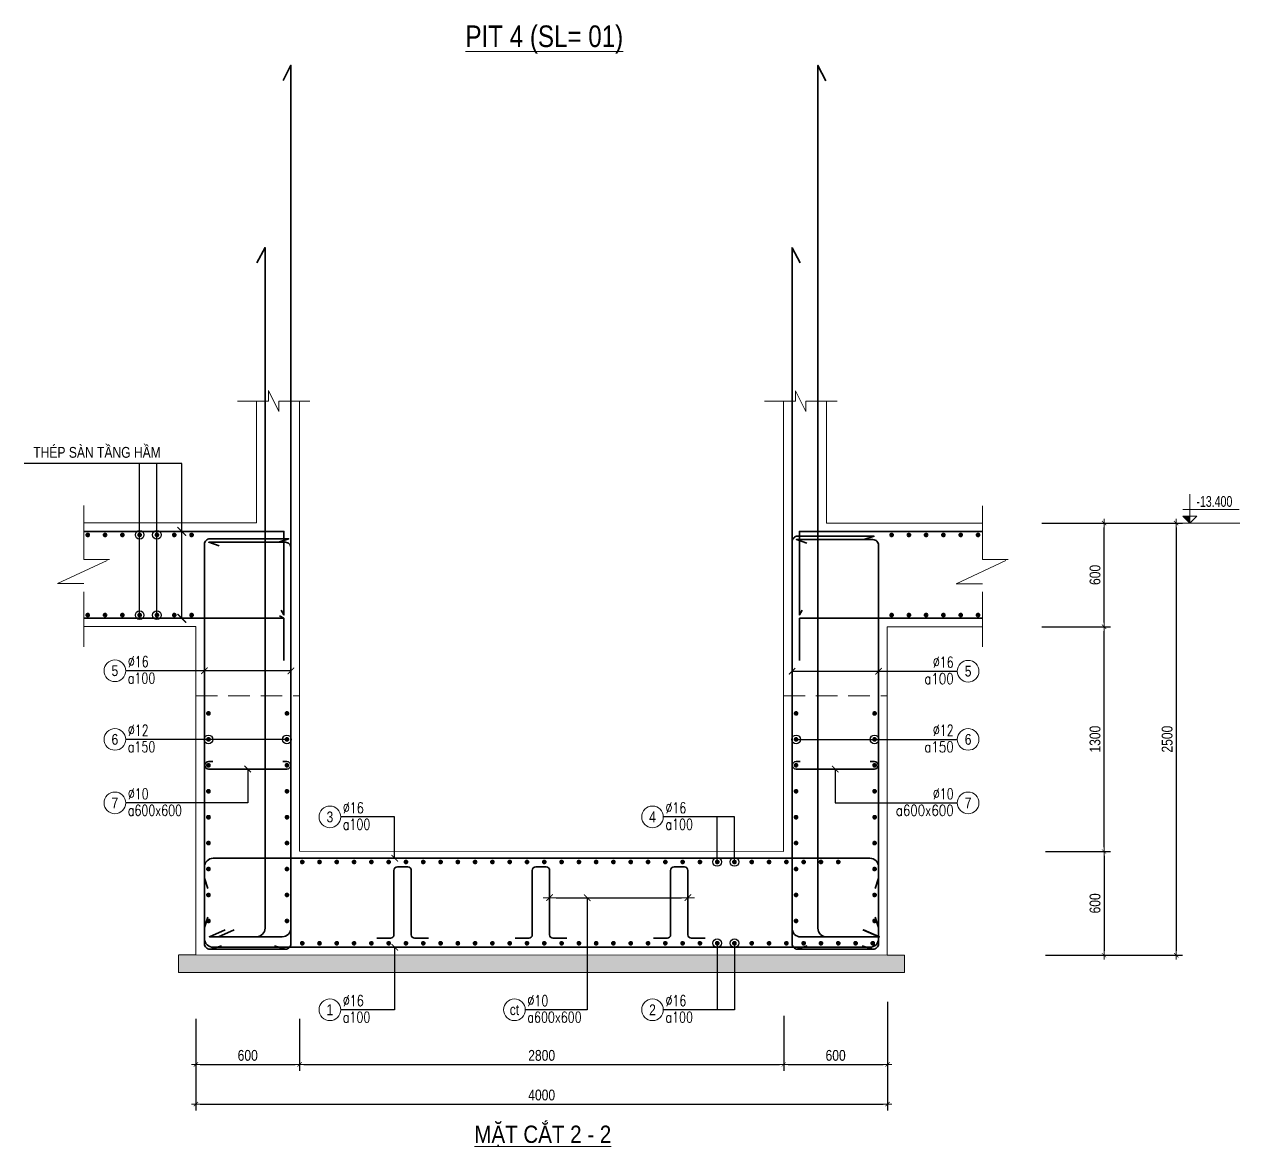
# Model space of a CAD drawing. Header units: millimetres. Extents: x -134772 to 84392, y -129535 to 67259.
# Drawn here: x 33455 to 40484, y 20740 to 27232 of the extents above; entities that cross this region are included whole.
import ezdxf
from ezdxf.enums import TextEntityAlignment as Align

# ---------------------------------------------------------------- set-up
doc = ezdxf.new("R2010")
doc.units = ezdxf.units.MM
doc.header["$MEASUREMENT"] = 0
doc.linetypes.add('DASHED2', pattern=[0.375, 0.25, -0.125])
doc.linetypes.add('HIDDEN2', pattern=[4.7625, 3.175, -1.5875])
doc.layers.get('Defpoints').update_dxf_attribs({"color": 252})
for name, color, linetype, lineweight in [('$0$NDC_S_THIN LINE', 7, 'Continuous', 20), ('NDC_S_CONTINUOUS', 3, 'Continuous', 20), ('NDC_S_DIM', 1, 'Continuous', 9), ('NDC_S_HATCH MATERIAL', 8, 'Continuous', 13), ('NDC_S_HIDDEN', 8, 'HIDDEN2', 13), ('NDC_S_LEADER', 1, 'Continuous', 9), ('NDC_S_OPENING', 9, 'DASHED2', 13), ('NDC_S_REBAR', 4, 'Continuous', 35), ('NDC_S_VN TEXT', 7, 'Continuous', 9)]:
    doc.layers.add(name, color=color, linetype=linetype, lineweight=lineweight)
doc.styles.add('ARIAL', font='arial.ttf', dxfattribs={"width": 0.8})
doc.styles.add('NDC_ARIAL', font='arial.ttf', dxfattribs={"width": 0.8})
doc.styles.add('NDC_DIM', font='', dxfattribs={"width": 0.75})
doc.styles.add('NDC_ROMANS', font='romans.shx', dxfattribs={"width": 0.8})
doc.styles.get('NDC_DIM').set_extended_font_data('Dotum')
doc.dimstyles.new('NDC_1-25', dxfattribs={"dimscale": 25, "dimtxt": 2.5, "dimasz": 1, "dimexe": 1.5, "dimexo": 0, "dimgap": 0.8, "dimtad": 1, "dimdec": 0, "dimdsep": 46, "dimtxsty": 'NDC_ARIAL', "dimblk": 'DIMMARK', "dimcen": 49999.938995, "dimdle": 1.5, "dimclrd": 1, "dimclre": 1, "dimclrt": 3, "dimadec": 0, "dimazin": 0, "dimtfac": 1, "dimtdec": 0, "dimtix": 1, "dimtmove": 2, "dimatfit": 3, "dimfxl": 1, "dimarcsym": 0})
doc.dimstyles.new('NDC_dim_25', dxfattribs={"dimscale": 25, "dimtxt": 2.5, "dimasz": 1.5, "dimexe": 1.5, "dimexo": 0, "dimgap": 1, "dimtad": 1, "dimdec": 0, "dimzin": 0, "dimdsep": 46, "dimtxsty": 'ARIAL', "dimblk": 'DIMMARK', "dimcen": 0.09, "dimdle": 1.2, "dimclrd": 1, "dimclre": 1, "dimclrt": 3, "dimadec": 0, "dimazin": 0, "dimtfac": 1, "dimtdec": 0, "dimtix": 1, "dimtofl": 0, "dimtmove": 0, "dimatfit": 3, "dimfxl": 3.75, "dimfxlon": 1, "dimtolj": 1, "dimtzin": 0, "dimarcsym": 0})
doc.dimstyles.new('NDC_dim_50', dxfattribs={"dimscale": 50, "dimtxt": 2.5, "dimasz": 1.5, "dimexe": 1.5, "dimexo": 0, "dimgap": 1, "dimtad": 1, "dimdec": 0, "dimzin": 0, "dimdsep": 46, "dimtxsty": 'ARIAL', "dimblk": 'DIMMARK', "dimcen": 0.09, "dimdle": 1.2, "dimclrd": 1, "dimclre": 1, "dimclrt": 3, "dimadec": 0, "dimazin": 0, "dimtfac": 1, "dimtdec": 0, "dimtix": 1, "dimtofl": 0, "dimtmove": 0, "dimatfit": 3, "dimfxl": 6, "dimtolj": 1, "dimtzin": 0, "dimarcsym": 0})

# ---------------------------------------------------------------- blocks, each defined once
blk = doc.blocks.new('DIMMARK')
at = {"layer": 'NDC_S_DIM', "color": 1}
blk.add_line((-1.5, 0), (1, 0), dxfattribs=at)
at = {"layer": 'NDC_S_DIM', "color": 2, "const_width": 0.15}
blk.add_lwpolyline([(-0.5, -0.5), (0.5, 0.5)], dxfattribs=at)
blk = doc.blocks.new('*D511')
at = {"layer": 'Defpoints', "color": 0, "transparency": 16777216}
for p in [(34446.9, 21480.2), (35046.9, 21480.2), (35046.9, 21215.9)]:
    blk.add_point(p, dxfattribs=at)
at = {"layer": 'NDC_S_DIM', "color": 1, "lineweight": -2, "transparency": 16777216}
for p, q in [((34446.9, 21480.2), (34446.9, 21178.4)), ((35046.9, 21480.2), (35046.9, 21178.4)), ((34471.9, 21215.9), (35021.9, 21215.9))]:
    blk.add_line(p, q, dxfattribs=at)
at = {"layer": 'NDC_S_DIM', "color": 1, "lineweight": -2, "transparency": 16777216, "xscale": 25, "yscale": 25, "zscale": 25, "rotation": 180}
blk.add_blockref('DIMMARK', (34446.9, 21215.9), dxfattribs=at)
at = {"layer": 'NDC_S_DIM', "color": 1, "lineweight": -2, "transparency": 16777216, "xscale": 25, "yscale": 25, "zscale": 25}
blk.add_blockref('DIMMARK', (35046.9, 21215.9), dxfattribs=at)
at = {"layer": 'NDC_S_DIM', "color": 3, "transparency": 16777216, "insert": (34746.9, 21267.9), "char_height": 62.5, "attachment_point": 5, "style": 'NDC_ARIAL'}
blk.add_mtext('600', dxfattribs=at)
blk = doc.blocks.new('*D512')
at = {"layer": 'Defpoints', "color": 0, "transparency": 16777216}
for p in [(35046.9, 21480.2), (37846.9, 21497.3), (37846.9, 21215.9)]:
    blk.add_point(p, dxfattribs=at)
at = {"layer": 'NDC_S_DIM', "color": 1, "lineweight": -2, "transparency": 16777216}
for p, q in [((35046.9, 21480.2), (35046.9, 21178.4)), ((37846.9, 21497.3), (37846.9, 21178.4)), ((35071.9, 21215.9), (37821.9, 21215.9))]:
    blk.add_line(p, q, dxfattribs=at)
at = {"layer": 'NDC_S_DIM', "color": 1, "lineweight": -2, "transparency": 16777216, "xscale": 25, "yscale": 25, "zscale": 25, "rotation": 180}
blk.add_blockref('DIMMARK', (35046.9, 21215.9), dxfattribs=at)
at = {"layer": 'NDC_S_DIM', "color": 1, "lineweight": -2, "transparency": 16777216, "xscale": 25, "yscale": 25, "zscale": 25}
blk.add_blockref('DIMMARK', (37846.9, 21215.9), dxfattribs=at)
at = {"layer": 'NDC_S_DIM', "color": 3, "transparency": 16777216, "insert": (36446.9, 21267.9), "char_height": 62.5, "attachment_point": 5, "style": 'NDC_ARIAL'}
blk.add_mtext('2800', dxfattribs=at)
blk = doc.blocks.new('*D513')
at = {"layer": 'Defpoints', "color": 0, "transparency": 16777216}
for p in [(38446.9, 21577.3), (37846.9, 21497.3), (38446.9, 21215.9)]:
    blk.add_point(p, dxfattribs=at)
at = {"layer": 'NDC_S_DIM', "color": 1, "lineweight": -2, "transparency": 16777216}
for p, q in [((38446.9, 21577.3), (38446.9, 21178.4)), ((37846.9, 21497.3), (37846.9, 21178.4)), ((37871.9, 21215.9), (38421.9, 21215.9))]:
    blk.add_line(p, q, dxfattribs=at)
at = {"layer": 'NDC_S_DIM', "color": 1, "lineweight": -2, "transparency": 16777216, "xscale": 25, "yscale": 25, "zscale": 25, "rotation": 180}
blk.add_blockref('DIMMARK', (37846.9, 21215.9), dxfattribs=at)
at = {"layer": 'NDC_S_DIM', "color": 1, "lineweight": -2, "transparency": 16777216, "xscale": 25, "yscale": 25, "zscale": 25}
blk.add_blockref('DIMMARK', (38446.9, 21215.9), dxfattribs=at)
at = {"layer": 'NDC_S_DIM', "color": 3, "transparency": 16777216, "insert": (38146.9, 21267.9), "char_height": 62.5, "attachment_point": 5, "style": 'NDC_ARIAL'}
blk.add_mtext('600', dxfattribs=at)
blk = doc.blocks.new('*D514')
at = {"layer": 'Defpoints', "color": 0, "transparency": 16777216}
for p in [(38446.9, 21577.3), (34446.9, 21480.2), (38446.9, 20986.8)]:
    blk.add_point(p, dxfattribs=at)
at = {"layer": 'NDC_S_DIM', "color": 1, "lineweight": -2, "transparency": 16777216}
for p, q in [((38446.9, 21577.3), (38446.9, 20949.3)), ((34446.9, 21480.2), (34446.9, 20949.3)), ((34471.9, 20986.8), (38421.9, 20986.8))]:
    blk.add_line(p, q, dxfattribs=at)
at = {"layer": 'NDC_S_DIM', "color": 1, "lineweight": -2, "transparency": 16777216, "xscale": 25, "yscale": 25, "zscale": 25, "rotation": 180}
blk.add_blockref('DIMMARK', (34446.9, 20986.8), dxfattribs=at)
at = {"layer": 'NDC_S_DIM', "color": 1, "lineweight": -2, "transparency": 16777216, "xscale": 25, "yscale": 25, "zscale": 25}
blk.add_blockref('DIMMARK', (38446.9, 20986.8), dxfattribs=at)
at = {"layer": 'NDC_S_DIM', "color": 3, "transparency": 16777216, "insert": (36446.9, 21038.7), "char_height": 62.5, "attachment_point": 5, "style": 'NDC_ARIAL'}
blk.add_mtext('4000', dxfattribs=at)
blk = doc.blocks.new('*D515')
at = {"layer": 'Defpoints', "color": 0, "transparency": 16777216}
for p in [(39360.1, 22447.5), (39360.1, 21847.5), (39699.2, 21847.5)]:
    blk.add_point(p, dxfattribs=at)
at = {"layer": 'NDC_S_DIM', "color": 1, "lineweight": -2, "transparency": 16777216}
for p, q in [((39360.1, 22447.5), (39736.7, 22447.5)), ((39699.2, 22422.5), (39699.2, 21872.5)), ((39360.1, 21847.5), (39736.7, 21847.5))]:
    blk.add_line(p, q, dxfattribs=at)
at = {"layer": 'NDC_S_DIM', "color": 1, "lineweight": -2, "transparency": 16777216, "xscale": 25, "yscale": 25, "zscale": 25}
for p, rotation in [((39699.2, 22447.5), 90), ((39699.2, 21847.5), 270)]:
    blk.add_blockref('DIMMARK', p, dxfattribs=dict(at, rotation=rotation))
at = {"layer": 'NDC_S_DIM', "color": 3, "transparency": 16777216, "insert": (39647.3, 22147.5), "char_height": 62.5, "attachment_point": 5, "rotation": 90, "style": 'NDC_ARIAL'}
blk.add_mtext('600', dxfattribs=at)
blk = doc.blocks.new('*D516')
at = {"layer": 'Defpoints', "color": 0, "transparency": 16777216}
for p in [(39338.9, 23747.5), (39699.2, 23747.5), (39360.1, 22447.5)]:
    blk.add_point(p, dxfattribs=at)
at = {"layer": 'NDC_S_DIM', "color": 1, "lineweight": -2, "transparency": 16777216}
for p, q in [((39338.9, 23747.5), (39736.7, 23747.5)), ((39699.2, 22472.5), (39699.2, 23722.5)), ((39360.1, 22447.5), (39736.7, 22447.5))]:
    blk.add_line(p, q, dxfattribs=at)
at = {"layer": 'NDC_S_DIM', "color": 1, "lineweight": -2, "transparency": 16777216, "xscale": 25, "yscale": 25, "zscale": 25}
for p, rotation in [((39699.2, 23747.5), 90), ((39699.2, 22447.5), 270)]:
    blk.add_blockref('DIMMARK', p, dxfattribs=dict(at, rotation=rotation))
at = {"layer": 'NDC_S_DIM', "color": 3, "transparency": 16777216, "insert": (39647.3, 23097.5), "char_height": 62.5, "attachment_point": 5, "rotation": 90, "style": 'NDC_ARIAL'}
blk.add_mtext('1300', dxfattribs=at)
blk = doc.blocks.new('*D517')
at = {"layer": 'Defpoints', "color": 0, "transparency": 16777216}
for p in [(39338.9, 24347.5), (39699.2, 24347.5), (39338.9, 23747.5)]:
    blk.add_point(p, dxfattribs=at)
at = {"layer": 'NDC_S_DIM', "color": 1, "lineweight": -2, "transparency": 16777216}
for p, q in [((39338.9, 24347.5), (39736.7, 24347.5)), ((39699.2, 23772.5), (39699.2, 24322.5)), ((39338.9, 23747.5), (39736.7, 23747.5))]:
    blk.add_line(p, q, dxfattribs=at)
at = {"layer": 'NDC_S_DIM', "color": 1, "lineweight": -2, "transparency": 16777216, "xscale": 25, "yscale": 25, "zscale": 25}
for p, rotation in [((39699.2, 24347.5), 90), ((39699.2, 23747.5), 270)]:
    blk.add_blockref('DIMMARK', p, dxfattribs=dict(at, rotation=rotation))
at = {"layer": 'NDC_S_DIM', "color": 3, "transparency": 16777216, "insert": (39647.3, 24047.5), "char_height": 62.5, "attachment_point": 5, "rotation": 90, "style": 'NDC_ARIAL'}
blk.add_mtext('600', dxfattribs=at)
blk = doc.blocks.new('*D518')
at = {"layer": 'Defpoints', "color": 0, "transparency": 16777216}
for p in [(39338.9, 24347.5), (39360.1, 21847.5), (40116.2, 21847.5)]:
    blk.add_point(p, dxfattribs=at)
at = {"layer": 'NDC_S_DIM', "color": 1, "lineweight": -2, "transparency": 16777216}
for p, q in [((39338.9, 24347.5), (40153.7, 24347.5)), ((40116.2, 24322.5), (40116.2, 21872.5)), ((39360.1, 21847.5), (40153.7, 21847.5))]:
    blk.add_line(p, q, dxfattribs=at)
at = {"layer": 'NDC_S_DIM', "color": 1, "lineweight": -2, "transparency": 16777216, "xscale": 25, "yscale": 25, "zscale": 25}
for p, rotation in [((40116.2, 24347.5), 90), ((40116.2, 21847.5), 270)]:
    blk.add_blockref('DIMMARK', p, dxfattribs=dict(at, rotation=rotation))
at = {"layer": 'NDC_S_DIM', "color": 3, "transparency": 16777216, "insert": (40064.3, 23097.5), "char_height": 62.5, "attachment_point": 5, "rotation": 90, "style": 'NDC_ARIAL'}
blk.add_mtext('2500', dxfattribs=at)
blk = doc.blocks.new('kata_block_TD')
at = {"color": 6, "linetype": 'ByBlock', "lineweight": -2, "style": 'ARIAL', "width": 0.8}
blk.add_attdef('SECTDET2', text='', height=5, dxfattribs=at).set_placement((0, 7.97), align=Align.CENTER)
at = {"color": 0, "linetype": 'ByBlock', "lineweight": -2, "style": 'ARIAL', "width": 0.8}
blk.add_attdef('SECTDET1', text='', height=5, dxfattribs=at).set_placement((0, 1.47), align=Align.CENTER)
at = {"color": 3, "lineweight": 25, "style": 'ARIAL', "width": 0.8}
blk.add_attdef('SSCALE', text='', height=2.5, dxfattribs=at).set_placement((0, -4), align=Align.CENTER)
blk = doc.blocks.new('CD')
blk.add_hatch(color=2).paths.add_polyline_path([(0, 160), (-161, 160), (0, 0)])
at = {"ltscale": 50}
h = blk.add_hatch(dxfattribs=at)
h.set_pattern_fill('ANSI31', color=8, scale=140.625054, style=0)
h.set_pattern_definition([(45, (6e-10, 0), (-315.7, 315.7), [])])
h.paths.add_polyline_path([(0, 160), (0, 0), (161, 160)])
at = {"color": 8, "ltscale": 50}
for p, q in [((-159, 314), (1147, 314)), ((1156, 0), (-164, 0))]:
    blk.add_line(p, q, dxfattribs=at)
for points in [[(0, 669), (0, 0)], [(0, 0), (-161, 160), (0, 160)], [(0, 0), (161, 160), (0, 160)]]:
    blk.add_lwpolyline(points, dxfattribs=at)
at = {"color": 3, "style": 'NDC_ARIAL', "width": 0.7}
blk.add_attdef('COT', (154, 375), '', height=250, dxfattribs=at)
blk = doc.blocks.new('kata_block_THEP')
at = {"layer": 'NDC_S_REBAR', "color": 0}
for p, q in [((-0.5, 0), (0.5, 0)), ((-0.35, 0.35), (0.35, -0.35)), ((0.35, 0.35), (-0.35, -0.35)), ((0, 0.5), (0, -0.5))]:
    blk.add_line(p, q, dxfattribs=at)
at = {"layer": 'NDC_S_REBAR', "color": 0, "const_width": 0.0833}
blk.add_lwpolyline([(-0.5, 0, 1), (0.5, 0, 1), (-0.5, 0, 1)], format="xyb", dxfattribs=at)
blk = doc.blocks.new('*U287')
at = {"layer": 'NDC_S_REBAR', "xscale": 25, "yscale": 25, "zscale": 25}
blk.add_blockref('kata_block_THEP', (0, 0), dxfattribs=at)
blk = doc.blocks.new('*U615')
at = {"layer": 'NDC_S_CONTINUOUS', "color": 0, "linetype": 'ByBlock', "lineweight": -2, "transparency": 16777216, "xscale": -1, "rotation": 270}
for p in [(0, 231.7), (0, -231.7)]:
    blk.add_blockref('*U287', p, dxfattribs=at)
blk = doc.blocks.new('*U616')
at = {"layer": 'NDC_S_DIM', "color": 0, "linetype": 'ByBlock', "lineweight": -2, "transparency": 16777216}
for p in [(-600, 0), (-500, 0), (-400, 0), (-300, 0), (-200, 0), (-100, 0), (0, 0)]:
    blk.add_blockref('*U615', p, dxfattribs=at)
blk = doc.blocks.new('*U611')
at = {"layer": 'NDC_S_CONTINUOUS', "color": 0, "linetype": 'ByBlock', "lineweight": -2, "transparency": 16777216, "xscale": -1, "rotation": 270}
blk.add_blockref('*U287', (0, 0), dxfattribs=at)
blk = doc.blocks.new('*U612')
at = {"layer": 'NDC_S_DIM', "color": 0, "linetype": 'ByBlock', "lineweight": -2, "transparency": 16777216}
for p in [(0, 1200), (0, 1050), (0, 900), (0, 750), (0, 600), (0, 450), (0, 300), (0, 150), (0, 0)]:
    blk.add_blockref('*U611', p, dxfattribs=at)
blk = doc.blocks.new('*U613')
at = {"layer": 'NDC_S_CONTINUOUS', "color": 0, "linetype": 'ByBlock', "lineweight": -2, "transparency": 16777216, "xscale": -1, "rotation": 270}
blk.add_blockref('*U287', (0, 0), dxfattribs=at)
blk = doc.blocks.new('*U614')
at = {"layer": 'NDC_S_DIM', "color": 0, "linetype": 'ByBlock', "lineweight": -2, "transparency": 16777216}
for p in [(0, 1200), (0, 1050), (0, 900), (0, 750), (0, 600), (0, 450), (0, 300), (0, 150), (0, 0)]:
    blk.add_blockref('*U613', p, dxfattribs=at)
blk = doc.blocks.new('*U632')
blk.add_circle((-2.5, 0), 2.5)
at = {"layer": 'NDC_S_VN TEXT', "color": 3, "style": 'NDC_ROMANS', "width": 0.75}
for tag, p in [('DK1', (0.5, 0.85)), ('KC1', (0.5, -2.97))]:
    blk.add_attdef(tag, p, '', height=2.5, dxfattribs=at)
at = {"layer": 'NDC_S_VN TEXT', "color": 7, "style": 'ARIAL', "width": 0.8}
blk.add_attdef('SH2', text='', height=2.5, dxfattribs=at).set_placement((-2.5, 0), align=Align.MIDDLE)
blk = doc.blocks.new('*U617')
at = {"layer": 'NDC_S_CONTINUOUS', "color": 0, "linetype": 'ByBlock', "lineweight": -2, "transparency": 16777216, "xscale": -1, "rotation": 270}
for p in [(0, 231.7), (0, -231.7)]:
    blk.add_blockref('*U287', p, dxfattribs=at)
blk = doc.blocks.new('*U618')
at = {"layer": 'NDC_S_DIM', "color": 0, "linetype": 'ByBlock', "lineweight": -2, "transparency": 16777216}
for p in [(-500, 0), (-400, 0), (-300, 0), (-200, 0), (-100, 0), (0, 0)]:
    blk.add_blockref('*U617', p, dxfattribs=at)
blk = doc.blocks.new('*U621')
at = {"layer": 'NDC_S_CONTINUOUS', "color": 0, "linetype": 'ByBlock', "lineweight": -2, "transparency": 16777216, "xscale": -1, "rotation": 270}
blk.add_blockref('*U287', (0, 0), dxfattribs=at)
blk = doc.blocks.new('*U622')
at = {"layer": 'NDC_S_DIM', "color": 0, "linetype": 'ByBlock', "lineweight": -2, "transparency": 16777216}
for p in [(0, 1200), (0, 1050), (0, 900), (0, 750), (0, 600), (0, 450), (0, 300), (0, 150), (0, 0)]:
    blk.add_blockref('*U621', p, dxfattribs=at)
blk = doc.blocks.new('*U619')
at = {"layer": 'NDC_S_CONTINUOUS', "color": 0, "linetype": 'ByBlock', "lineweight": -2, "transparency": 16777216, "xscale": -1, "rotation": 270}
blk.add_blockref('*U287', (0, 0), dxfattribs=at)
blk = doc.blocks.new('*U620')
at = {"layer": 'NDC_S_DIM', "color": 0, "linetype": 'ByBlock', "lineweight": -2, "transparency": 16777216}
for p in [(0, 1200), (0, 1050), (0, 900), (0, 750), (0, 600), (0, 450), (0, 300), (0, 150), (0, 0)]:
    blk.add_blockref('*U619', p, dxfattribs=at)
blk = doc.blocks.new('*U633')
blk.add_circle((2.5, 0), 2.5)
at = {"layer": 'NDC_S_VN TEXT', "color": 3, "style": 'NDC_ROMANS'}
for tag, width, p in [('DK2', 0.75, (-0.85, 0.85)), ('KC2', 0.8, (-0.85, -2.97))]:
    blk.add_attdef(tag, text='', height=2.5, dxfattribs=dict(at, width=width)).set_placement(p, align=Align.RIGHT)
at = {"layer": 'NDC_S_VN TEXT', "color": 7, "style": 'ARIAL', "width": 0.8}
blk.add_attdef('SH3', text='', height=2.5, dxfattribs=at).set_placement((2.5, 0), align=Align.MIDDLE)
blk = doc.blocks.new('*U277')
at = {"layer": 'NDC_S_REBAR', "xscale": 25, "yscale": 25, "zscale": 25}
blk.add_blockref('kata_block_THEP', (0, 0), dxfattribs=at)
blk = doc.blocks.new('*U627')
at = {"layer": 'NDC_S_CONTINUOUS', "color": 0, "linetype": 'ByBlock', "lineweight": -2, "transparency": 16777216, "xscale": -1, "rotation": 180}
blk.add_blockref('*U277', (0, 0), dxfattribs=at)
blk = doc.blocks.new('*U628')
at = {"layer": 'NDC_S_DIM', "color": 0, "linetype": 'ByBlock', "lineweight": -2, "transparency": 16777216}
for p in [(0, 0), (100, 0), (200, 0), (300, 0), (400, 0), (500, 0), (600, 0), (700, 0), (800, 0), (900, 0), (1000, 0), (1100, 0), (1200, 0), (1300, 0), (1400, 0), (1500, 0), (1600, 0), (1700, 0), (1800, 0), (1900, 0), (2000, 0), (2100, 0), (2200, 0), (2300, 0), (2400, 0), (2500, 0), (2600, 0), (2700, 0), (2800, 0), (2900, 0), (3000, 0), (3100, 0)]:
    blk.add_blockref('*U627', p, dxfattribs=at)
blk = doc.blocks.new('*U623')
at = {"layer": 'NDC_S_CONTINUOUS', "color": 0, "linetype": 'ByBlock', "lineweight": -2, "transparency": 16777216, "xscale": -1, "rotation": 180}
blk.add_blockref('*U277', (0, 0), dxfattribs=at)
blk = doc.blocks.new('*U624')
at = {"layer": 'NDC_S_DIM', "color": 0, "linetype": 'ByBlock', "lineweight": -2, "transparency": 16777216}
for p in [(0, 0), (100, 0), (200, 0), (300, 0), (400, 0), (500, 0), (600, 0), (700, 0), (800, 0), (900, 0), (1000, 0), (1100, 0), (1200, 0), (1300, 0), (1400, 0), (1500, 0), (1600, 0), (1700, 0), (1800, 0), (1900, 0), (2000, 0), (2100, 0), (2200, 0), (2300, 0), (2400, 0), (2500, 0), (2600, 0), (2700, 0), (2800, 0), (2900, 0), (3000, 0), (3100, 0), (3200, 0), (3300, 0)]:
    blk.add_blockref('*U623', p, dxfattribs=at)
blk = doc.blocks.new('*U625')
at = {"layer": 'NDC_S_REBAR', "ltscale": 0.005}
blk.add_lwpolyline([(-150, -206), (-70, -206, 0.414214), (-50, -186), (-50, 186, -0.414214), (-30, 206), (30, 206, -0.414214), (50, 186), (50, -186, 0.414214), (70, -206), (150, -206)], format="xyb", dxfattribs=at)
blk = doc.blocks.new('*U626')
at = {"layer": 'NDC_S_DIM', "color": 0, "linetype": 'ByBlock', "lineweight": -2, "transparency": 16777216}
for p in [(0, 0), (800, 0), (1600, 0)]:
    blk.add_blockref('*U625', p, dxfattribs=at)
blk = doc.blocks.new('*D629')
at = {"layer": 'Defpoints', "color": 0, "ltscale": 0.005, "transparency": 16777216}
for p in [(36492.7, 22180.3), (37292.7, 22180.3), (37292.7, 22180.3)]:
    blk.add_point(p, dxfattribs=at)
at = {"layer": 'NDC_S_LEADER', "color": 1, "lineweight": -2, "ltscale": 0.005, "transparency": 16777216}
for p, q in [((36492.7, 22180.3), (36492.7, 22217.8)), ((37292.7, 22180.3), (37292.7, 22217.8)), ((36530.2, 22180.3), (37255.2, 22180.3))]:
    blk.add_line(p, q, dxfattribs=at)
at = {"layer": 'NDC_S_LEADER', "color": 1, "lineweight": -2, "ltscale": 0.005, "transparency": 16777216, "xscale": 37.5, "yscale": 37.5, "zscale": 37.5, "rotation": 180}
blk.add_blockref('DIMMARK', (36492.7, 22180.3), dxfattribs=at)
at = {"layer": 'NDC_S_LEADER', "color": 1, "lineweight": -2, "ltscale": 0.005, "transparency": 16777216, "xscale": 37.5, "yscale": 37.5, "zscale": 37.5}
blk.add_blockref('DIMMARK', (37292.7, 22180.3), dxfattribs=at)
blk = doc.blocks.new('_ARCHTICK')
at = {"color": 0, "linetype": 'ByBlock', "const_width": 0.15}
blk.add_lwpolyline([(-0.5, -0.5), (0.5, 0.5)], dxfattribs=at)

msp = doc.modelspace()

# ---------------------------------------------------------------- hatches: boundary and pattern name
at = {"layer": '$0$NDC_S_THIN LINE', "ltscale": 100}
h = msp.add_hatch(dxfattribs=at)
h.set_pattern_fill('BTLOT', color=251, scale=10, pattern_type=2)
h.set_pattern_definition([(50, (-59153.1, 63268.05), (71.726018, -6.275213), [7.5, -82.5]), (355, (-59153.1, 63268.05), (-13.875133, 75.219213), [6, -66]), (100.451444, (-59147.12, 63267.53), (57.850885, 68.944), [6.37402, -70.11421]), (46.1842, (-59153.1, 63288.05), (106.72413, -16.55193), [11.25, -123.75]), (96.63564, (-59144.21, 63286.67), (93.46619, 97.41186), [9.56103, -105.17138]), (351.18416, (-59153.1, 63288.05), (93.4662, 97.41186), [9, -99]), (21, (-59143.1, 63283.05), (59.690705, -40.26189), [7.5, -82.5]), (326, (-59143.1, 63283.05), (24.331533, 72.515005), [6, -66]), (71.451445, (-59138.126, 63279.696), (84.022238, 32.253115), [6.37402, -70.11421]), (37.5, (-59153.1, 63268.05), (1.2159855, 33.2893854), [0, -65.2, 0, -67, 0, -66.25]), (7.5, (-59153.1, 63268.05), (26.306954, 39.441171), [0, -38.2, 0, -63.7, 0, -25.25]), (327.5, (-59175.4, 63268.05), (53.3822436, -2.255487), [0, -25, 0, -78, 0, -103.5]), (317.5, (-59185.4, 63268.05), (58.318617, 10.010498), [0, -32.5, 0, -51.8, 0, -73.5])])
h.paths.add_polyline_path([(38545.5, 21847.2), (38445.5, 21847.2), (34446.9, 21848.9), (34346.9, 21848.9), (34346.9, 21747.2), (38545.5, 21747.2)])

# ---------------------------------------------------------------- linework, layer by layer
at = {"layer": 'NDC_S_CONTINUOUS'}
for p, q in [((34796.9, 24348.6), (34796.9, 25053.2)), ((35046.9, 24348.6), (35046.9, 25053.2)), ((37844.9, 24347.5), (37844.9, 25052)), ((38094.9, 24347.5), (38094.9, 25052)), ((33798.1, 24348.6), (34796.9, 24348.6)), ((35046.9, 24348.6), (35046.9, 22448.6)), ((37844.9, 22447.5), (37844.9, 24347.5)), ((38094.9, 24347.5), (38995.6, 24347.5)), ((33798.1, 23748.6), (34446.9, 23748.6)), ((34446.9, 23748.6), (34446.9, 21848.9)), ((38445.5, 23747.5), (38445.5, 21847.2)), ((38445.5, 23747.5), (38995.6, 23747.5)), ((35046.9, 22448.6), (37844.9, 22447.5)), ((34446.9, 21848.9), (38445.5, 21847.2))]:
    msp.add_line(p, q, dxfattribs=at)
at = {"layer": 'NDC_S_DIM'}
for points in [[(35106.9, 25053.2), (34926.9, 25053.2), (34926.9, 24993.2), (34866.9, 25113.2), (34866.9, 25053.2), (34686.9, 25053.2)], [(38154.9, 25052), (37974.9, 25052), (37974.9, 24992), (37914.9, 25112), (37914.9, 25052), (37734.9, 25052)]]:
    msp.add_lwpolyline(points, dxfattribs=at)
at = {"layer": 'NDC_S_HATCH MATERIAL', "ltscale": 100}
for p, q in [((34446.9, 21848.9), (34346.9, 21848.9)), ((34346.9, 21847.2), (34346.9, 21747.2)), ((38445.5, 21847.2), (38545.5, 21847.2)), ((38545.5, 21847.2), (38545.5, 21747.2)), ((38545.5, 21747.2), (34346.9, 21747.2))]:
    msp.add_line(p, q, dxfattribs=at)
at = {"layer": 'NDC_S_HIDDEN', "ltscale": 100}
for p, q in [((33798.1, 24448.6), (33798.1, 24137.5)), ((38995.6, 24447.5), (38995.6, 24136.4)), ((33646.6, 23997), (33946.9, 24137.5)), ((33798.1, 24137.5), (33946.9, 24137.5)), ((38844.1, 23995.8), (39144.4, 24136.4)), ((38995.6, 24136.4), (39144.4, 24136.4)), ((33798.1, 23997), (33646.6, 23997)), ((33798.1, 23632.2), (33798.1, 23997)), ((38995.6, 23995.8), (38844.1, 23995.8)), ((38995.6, 23631.1), (38995.6, 23995.8))]:
    msp.add_line(p, q, dxfattribs=at)
at = {"layer": 'NDC_S_OPENING', "ltscale": 500}
for p, q in [((34446.9, 23348.6), (35046.9, 23348.6)), ((37844.9, 23348.6), (38444.9, 23348.6))]:
    msp.add_line(p, q, dxfattribs=at)
at = {"layer": 'NDC_S_REBAR', "ltscale": 0.005}
for p, q in [((34956.4, 23796.3), (34956.4, 23552.2)), ((37937.4, 23796.3), (37937.4, 23552.2))]:
    msp.add_line(p, q, dxfattribs=at)
at = {"layer": 'NDC_S_REBAR', "color": 8, "ltscale": 0.005}
for points in [[(34616.4, 21995.2), (34525, 21954.8), (34946.9, 21954.8, 0.414214), (34996.9, 22004.8), (34996.9, 26995.8), (34951.4, 26906.7)], [(34616.4, 21995.2), (34525, 21954.8), (34946.9, 21954.8, 0.414214), (34996.9, 22004.8), (34996.9, 26995.8), (34951.4, 26906.7)], [(34616.4, 21995.2), (34525, 21954.8), (34946.9, 21954.8, 0.414214), (34996.9, 22004.8), (34996.9, 26995.8), (34951.4, 26906.7)], [(38304.4, 21994.1), (38395.9, 21953.7), (38094.9, 21953.7, -0.414214), (38044.9, 22003.7), (38044.9, 26994.7), (38090.4, 26905.6)], [(34669.3, 21995.2), (34577.8, 21954.8), (34796.9, 21954.8, 0.414213), (34846.9, 22004.8), (34846.9, 25940.6), (34799.1, 25852.8)], [(38308.4, 21994.1), (38399.9, 21953.7), (37944.9, 21953.7, -0.414213), (37894.9, 22003.7), (37894.9, 25939.5), (37942.7, 25851.6)]]:
    msp.add_lwpolyline(points, format="xyb", dxfattribs=at)
at = {"layer": 'NDC_S_REBAR', "ltscale": 0.005}
for points in [[(33798.1, 24298.6), (34956.4, 24298.6), (34956.4, 23816.3), (34941.2, 23842.8)], [(38995.6, 24298.6), (37937.4, 24298.6), (37937.4, 23816.3), (37952.6, 23842.8)], [(33798.1, 23796.3), (34956.4, 23796.3), (34930, 23811.6)], [(38995.6, 23796.3), (37937.4, 23796.3)]]:
    msp.add_lwpolyline(points, dxfattribs=at)
for points in [[(34902.7, 21902.6), (34962.7, 21882.6), (34529, 21882.6, -0.414214), (34497, 21914.6), (34497, 24224.2, -0.414214), (34529, 24256.2), (34984.6, 24256.2), (34924.6, 24236.2)], [(38300, 21902.6), (38360, 21882.6), (37927, 21882.6, -0.414214), (37895, 21914.6), (37895, 24239.3, -0.414214), (37927, 24271.3), (38369.3, 24271.3), (38309.3, 24251.3)], [(37982.3, 21902.6), (37922.3, 21882.6), (38362.8, 21882.6, 0.414214), (38394.8, 21914.6), (38394.8, 24219.3, 0.414214), (38362.8, 24251.3), (37920.5, 24251.3), (37980.5, 24231.3)], [(34594.6, 21902.6), (34534.6, 21882.6), (34964.8, 21882.6, 0.414214), (34996.8, 21914.6), (34996.8, 24204.2, 0.414214), (34964.8, 24236.2), (34521.4, 24236.2), (34581.4, 24216.2)], [(34516.9, 22068.6), (34496.9, 22008.6), (34496.9, 22358.6, -0.414214), (34546.9, 22408.6), (38345.5, 22408.6, -0.414214), (38395.5, 22358.6), (38395.5, 22008.6), (38375.5, 22068.6)], [(34516.9, 22233.6), (34496.9, 22293.6), (34496.9, 21943.6, 0.414214), (34546.9, 21893.6), (38345.5, 21893.6, 0.414214), (38395.5, 21943.6), (38395.5, 22293.6), (38375.5, 22233.6)]]:
    msp.add_lwpolyline(points, format="xyb", dxfattribs=at)
at = {"layer": 'NDC_S_REBAR', "elevation": 0}
for points in [[(34544.3, 22967.7), (34520, 22967.7, 1), (34520, 22924.5), (34973.8, 22924.5, 1), (34973.8, 22967.7), (34949.3, 22967.7)], [(37942.3, 22967.7), (37918, 22967.7, 1), (37918, 22924.5), (38371.8, 22924.5, 1), (38371.8, 22967.7), (38347.3, 22967.7)]]:
    msp.add_lwpolyline(points, format="xyb", dxfattribs=at)

# ---------------------------------------------------------------- block references
at = {"layer": 'NDC_S_DIM'}
ref = msp.add_blockref('CD', (40194.7, 24347.5), dxfattribs=dict(at, xscale=0.25, yscale=0.25, zscale=0.25))
ref.add_attrib('COT', '-13.400', (40233.2, 24441.1), dxfattribs={"layer": '0', "color": 3, "height": 62.5, "style": 'NDC_DIM', "width": 0.75})
for name, p in [('*U616', (34421.9, 24046.8)), ('*U612', (34520, 22046.1, 0)), ('*U620', (37918, 22046.1, 0)), ('*U628', (35062, 22386.9, 0)), ('*U626', (35642.7, 22152.2)), ('*U624', (35062, 21916.9, 0))]:
    msp.add_blockref(name, p, dxfattribs=at)
at = {"layer": 'NDC_S_DIM', "xscale": -1}
for name, p in [('*U618', (38470.4, 24046.8)), ('*U614', (34973.8, 22046.1, 0)), ('*U622', (38371.8, 22046.1, 0))]:
    msp.add_blockref(name, p, dxfattribs=at)
at = {"layer": 'NDC_S_DIM', "ltscale": 0.005, "xscale": 25, "yscale": 25, "zscale": 25}
for name, p, values in [('*U632', (34041.1, 23493), {'SH2': '5', 'DK1': '%%C16', 'KC1': 'a100'}), ('*U633', (38850.7, 23490.2), {'SH3': '5', 'DK2': '%%C16', 'KC2': 'a100'}), ('*U632', (34041.1, 23096.1, 0), {'SH2': '6', 'DK1': '%%C12', 'KC1': 'a150'}), ('*U633', (38850.7, 23096.1, 0), {'SH3': '6', 'DK2': '%%C12', 'KC2': 'a150'}), ('*U632', (34041.1, 22728.6, 0), {'SH2': '7', 'DK1': '%%c10', 'KC1': 'a600x600'}), ('*U633', (38850.7, 22728.6, 0), {'SH3': '7', 'DK2': '%%c10', 'KC2': 'a600x600'}), ('*U632', (35284.7, 22647.7), {'SH2': '3', 'DK1': '%%C16', 'KC1': 'a100'}), ('*U632', (37150.3, 22647.7, 0), {'SH2': '4', 'DK1': '%%C16', 'KC1': 'a100'}), ('*U632', (35284.7, 21532.1), {'SH2': '1', 'DK1': '%%C16', 'KC1': 'a100'}), ('*U632', (36352, 21532.1), {'SH2': 'ct', 'DK1': '%%c10', 'KC1': 'a600x600'}), ('*U632', (37150.3, 21532.1, 0), {'SH2': '2', 'DK1': '%%C16', 'KC1': 'a100'})]:
    msp.add_blockref(name, p, dxfattribs=at).add_auto_attribs(values)
at = {"layer": 'NDC_S_VN TEXT', "ltscale": 0.005}
ref = msp.add_blockref('kata_block_TD', (36462.1, 27063.8), dxfattribs=dict(at, xscale=25, yscale=25, zscale=25))
ref.add_attrib('SECTDET1', '%%uPIT 4 (SL= 01)', dxfattribs={"layer": '0', "color": 0, "linetype": 'ByBlock', "lineweight": -2, "height": 125, "style": 'ARIAL', "width": 0.8}).set_placement((36462.1, 27100.6), align=Align.CENTER)

# ---------------------------------------------------------------- texts
at = {"layer": 'NDC_S_VN TEXT', "style": 'NDC_ARIAL', "width": 0.85}
msp.add_text('%%UMẶT CẮT 2 - 2', height=100, dxfattribs=at).set_placement((36453.3, 20812.1), align=Align.MIDDLE_CENTER)
at = {"layer": 'NDC_S_VN TEXT', "insert": (33506.7, 24755.9), "char_height": 62.5, "attachment_point": 4, "rotation": 360, "style": 'NDC_ARIAL', "bg_fill": 3, "box_fill_scale": 1.2, "bg_fill_color": 256, "bg_fill_transparency": 0}
msp.add_mtext('THÉP SÀN TẦNG HẦM', dxfattribs=at)

# ---------------------------------------------------------------- dimensions: what is measured, and where the dimension line sits
at = {"layer": 'NDC_S_DIM'}
for base, p1, p2, picture, middle in [((39699.2, 24347.5), (39338.9, 23747.5), (39338.9, 24347.5), '*D517', (39647.3, 24047.5)), ((40116.2, 21847.5), (39338.9, 24347.5), (39360.1, 21847.5), '*D518', (40064.3, 23097.5)), ((39699.2, 23747.5), (39360.1, 22447.5), (39338.9, 23747.5), '*D516', (39647.3, 23097.5)), ((39699.2, 21847.5), (39360.1, 22447.5), (39360.1, 21847.5), '*D515', (39647.3, 22147.5))]:
    dim = msp.add_linear_dim(base=base, p1=p1, p2=p2, angle=90, dimstyle='NDC_1-25', dxfattribs=at)
    dim.commit()
    dim.dimension.update_dxf_attribs({"geometry": picture, "text_midpoint": middle})
for base, p1, p2, picture, middle in [((38446.9, 20986.8), (34446.9, 21480.2), (38446.9, 21577.3), '*D514', (36446.9, 21038.7)), ((38446.9, 21215.9), (37846.9, 21497.3), (38446.9, 21577.3), '*D513', (38146.9, 21267.9)), ((35046.9, 21215.9), (34446.9, 21480.2), (35046.9, 21480.2), '*D511', (34746.9, 21267.9)), ((37846.9, 21215.9), (35046.9, 21480.2), (37846.9, 21497.3), '*D512', (36446.9, 21267.9))]:
    dim = msp.add_linear_dim(base=base, p1=p1, p2=p2, dimstyle='NDC_1-25', dxfattribs=at)
    dim.commit()
    dim.dimension.update_dxf_attribs({"geometry": picture, "text_midpoint": middle})
at = {"layer": 'NDC_S_LEADER', "ltscale": 0.005}
dim = msp.add_aligned_dim(p1=(36492.7, 22180.3), p2=(37292.7, 22180.3), distance=0, text=' ', dimstyle='NDC_1-25', override={"dimasz": 1.5, "dimldrblk": 'ARCHTICK'}, dxfattribs=at)
dim.commit()
dim.dimension.update_dxf_attribs({"geometry": '*D629', "text_midpoint": (36892.7, 22180.3)})

# ---------------------------------------------------------------- leaders
at = {"layer": 'NDC_S_CONTINUOUS', "ltscale": 0.005}
for points in [[(34497, 23493), (34041.1, 23493)], [(34996.7, 23492.9), (34041.1, 23493)], [(37895.1, 23490.2), (38850.7, 23490.2)], [(38394.8, 23490.2), (38850.7, 23490.2)]]:
    msp.add_leader(points, dimstyle='NDC_dim_25', override={"dimgap": 1, "dimtad": 0, "dimldrblk": 'ARCHTICK'}, dxfattribs=at)
at = {"layer": 'NDC_S_LEADER'}
for points in [[(34520, 23096.1, 0), (34041.1, 23096.1, 0)], [(34973.8, 23096.1, 0), (34041.1, 23096.1, 0)], [(37918, 23096.1, 0), (38850.7, 23096.1, 0)], [(38371.8, 23096.1, 0), (38850.7, 23096.1, 0)], [(37462, 22386.9, 0), (37462, 22647.7, 0), (37150.3, 22647.7, 0)], [(37562, 22386.9, 0), (37562, 22647.7, 0), (37150.3, 22647.7, 0)], [(37462, 21916.9, 0), (37462, 21532.1, 0), (37150.3, 21532.1, 0)], [(37562, 21916.9, 0), (37562, 21532.1, 0), (37150.3, 21532.1, 0)]]:
    msp.add_leader(points, dimstyle='NDC_1-25', override={"dimasz": 2, "dimldrblk": 'DotBlank'}, dxfattribs=at)
at = {"layer": 'NDC_S_LEADER', "ltscale": 0.005}
for points in [[(34746.9, 22924.5, 0), (34746.9, 22728.6, 0), (34041.1, 22728.6, 0)], [(38144.9, 22924.5, 0), (38144.9, 22728.6, 0), (38850.7, 22728.6, 0)], [(35596.5, 22408.6), (35596.5, 22647.7), (35284.7, 22647.7)], [(36710.7, 22180.3), (36710.7, 21532.1), (36352, 21532.1)], [(35596.5, 21893.6), (35596.5, 21532.1), (35284.7, 21532.1)]]:
    msp.add_leader(points, dimstyle='NDC_1-25', override={"dimasz": 1.5, "dimldrblk": 'ARCHTICK'}, dxfattribs=at)

# ---------------------------------------------------------------- next in the draw order: leaders
for points in [[(34365.5, 24298.6), (34365.5, 24692.4), (33454.8, 24692.4)], [(34365.5, 23796.3), (34365.5, 24692.4), (33454.8, 24692.4)]]:
    msp.add_leader(points, dimstyle='NDC_dim_50', override={"dimasz": 1, "dimldrblk": 'ARCHTICK'}, dxfattribs=at)
at = {"layer": 'NDC_S_LEADER'}
for points in [[(34221.9, 24278.6), (34221.9, 24692.4), (33454.8, 24692.4)], [(34221.9, 23815.1), (34221.9, 24692.4), (33454.8, 24692.4)], [(34121.9, 24278.6), (34121.9, 24692.4), (33454.8, 24692.4)], [(34121.9, 23815.1), (34121.9, 24692.4), (33454.8, 24692.4)]]:
    msp.add_leader(points, dimstyle='NDC_1-25', override={"dimasz": 2, "dimldrblk": 'DotBlank'}, dxfattribs=at)

doc.saveas('drawing.dxf')
